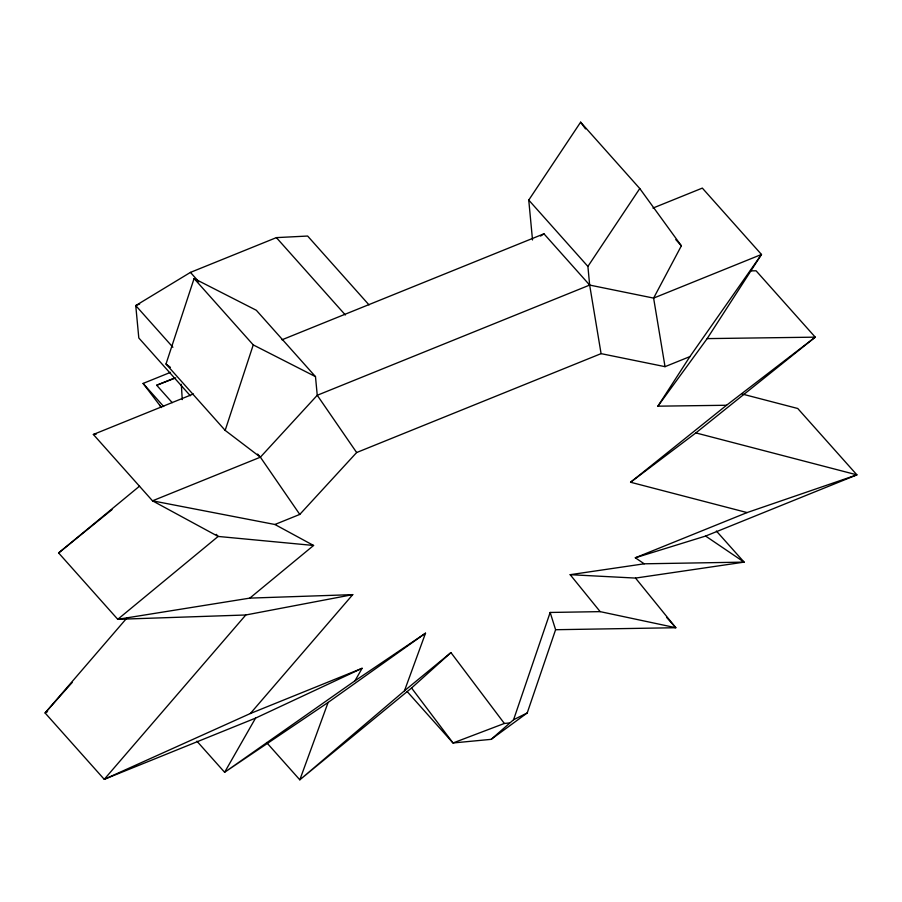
<?xml version="1.0" encoding="UTF-8"?>
<svg xmlns="http://www.w3.org/2000/svg" width="902" height="902" viewBox="0 0 902 902"><rect width="100%" height="100%" fill="white"/><g stroke="black" fill="none" stroke-linecap="round" stroke-linejoin="round"><path stroke-width="1.35" d="M299.78 514.422L260.385 457.179L225.162 430.378L166.002 364.013L194.088 278.538L256.326 310.277L315.486 376.63L317.245 395.279L356.64 452.533L299.78 514.422L274.907 524.49L152.506 500.824L93.357 434.46L193.434 393.971M225.162 430.378L253.248 344.902L194.088 278.538M407.106 691.484L453.007 742.977L491.184 739.347L513.588 719.717L550.164 612.458L600.157 611.635L675.812 627.724L635.538 578.081L570.177 574.687L600.157 611.635M491.184 739.347L527.219 712.952L555.598 629.72L550.164 612.458M509.1 722.998L504.353 723.46L450.944 652.597L411.56 687.989L299.825 779.824L404.479 690.785L425.518 633.204L328.102 702.444L299.825 779.824L266.564 742.493M532.518 239.977L528.752 200.075L580.629 122.176L639.777 188.541L681.36 245.829L653.612 298.1L665.033 366.663L689.906 356.606L761.48 254.465L702.331 188.101L652.947 208.08M328.102 702.444L224.621 772.281L354.96 680.818L362.108 668.303L255.548 718.127L224.621 772.281L196.895 741.173M750.475 270.871L756.09 270.803L815.239 337.156L726.55 405.257L657.896 406.182L689.906 356.606M657.896 406.182L707.168 338.611L761.48 254.465L653.612 298.1L589.66 285.077L317.245 395.279L260.385 457.179L152.506 500.824L218.149 536.442L313.58 545.473L249.82 598.116L117.767 619.313L58.619 552.949L139.573 486.122M665.033 366.663L601.082 353.64L589.66 285.077L587.901 266.428L639.777 188.541M126.9 617.994L45.1 712.975L104.249 779.328L255.548 718.127M250.35 713.516L352.738 594.632L245.795 614.984L104.249 779.328L250.35 713.516L362.108 668.303M72.149 682.521L45.1 712.975L47.558 711.61M404.479 690.785L450.944 652.597M58.619 552.949L112.017 509.63M742.267 394.05L797.751 408.493L856.9 474.858L747.07 512.573L630.577 482.243L726.55 405.257M630.577 482.243L695.859 432.915L815.239 337.156L707.168 338.611M354.96 680.818L425.518 633.204M540.569 236.076L543.962 233.81L589.66 285.077M369.019 304.899L307.638 236.042L276.395 237.621L190.446 272.393L135.751 305.575L138.807 337.968L190.333 395.775M513.588 719.717L527.219 712.952M139.652 303.997L135.751 305.575L172.902 347.259M161.435 407.524L143.102 383.429L170.455 372.368M172.214 402.653L156.689 385.244L174.458 378.051M281.976 339.795L543.962 233.81M356.64 452.533L601.082 353.64M716.38 531.019L744.105 562.126L644.208 563.806L635.312 557.786L747.07 512.573M635.312 557.786L705.612 536.059L856.9 474.858L695.859 432.915M156.689 385.244L175.732 377.882M504.353 723.46L453.007 742.977L411.56 687.989M570.177 574.687L644.208 563.806M635.538 578.081L744.105 562.126L705.612 536.059M93.357 434.46L96.153 434.268M249.82 598.116L352.738 594.632M245.795 614.984L117.767 619.313L218.149 536.442L216.3 534.367M555.598 629.72L675.812 627.724L666.578 617.351M253.248 344.902L315.486 376.63M274.907 524.49L313.58 545.473M166.002 364.013L170.41 367.362M675.812 239.605L681.36 245.829M528.752 200.075L587.901 266.428M276.395 237.621L345.353 314.978M190.446 272.393L198.835 281.796M257.611 454.067L260.385 457.179M143.102 383.429L163.69 406.531M159.643 405.359L161.514 407.467M580.629 122.176L585.522 128.918M181.325 384.286L182.249 399.609"/></g></svg>
